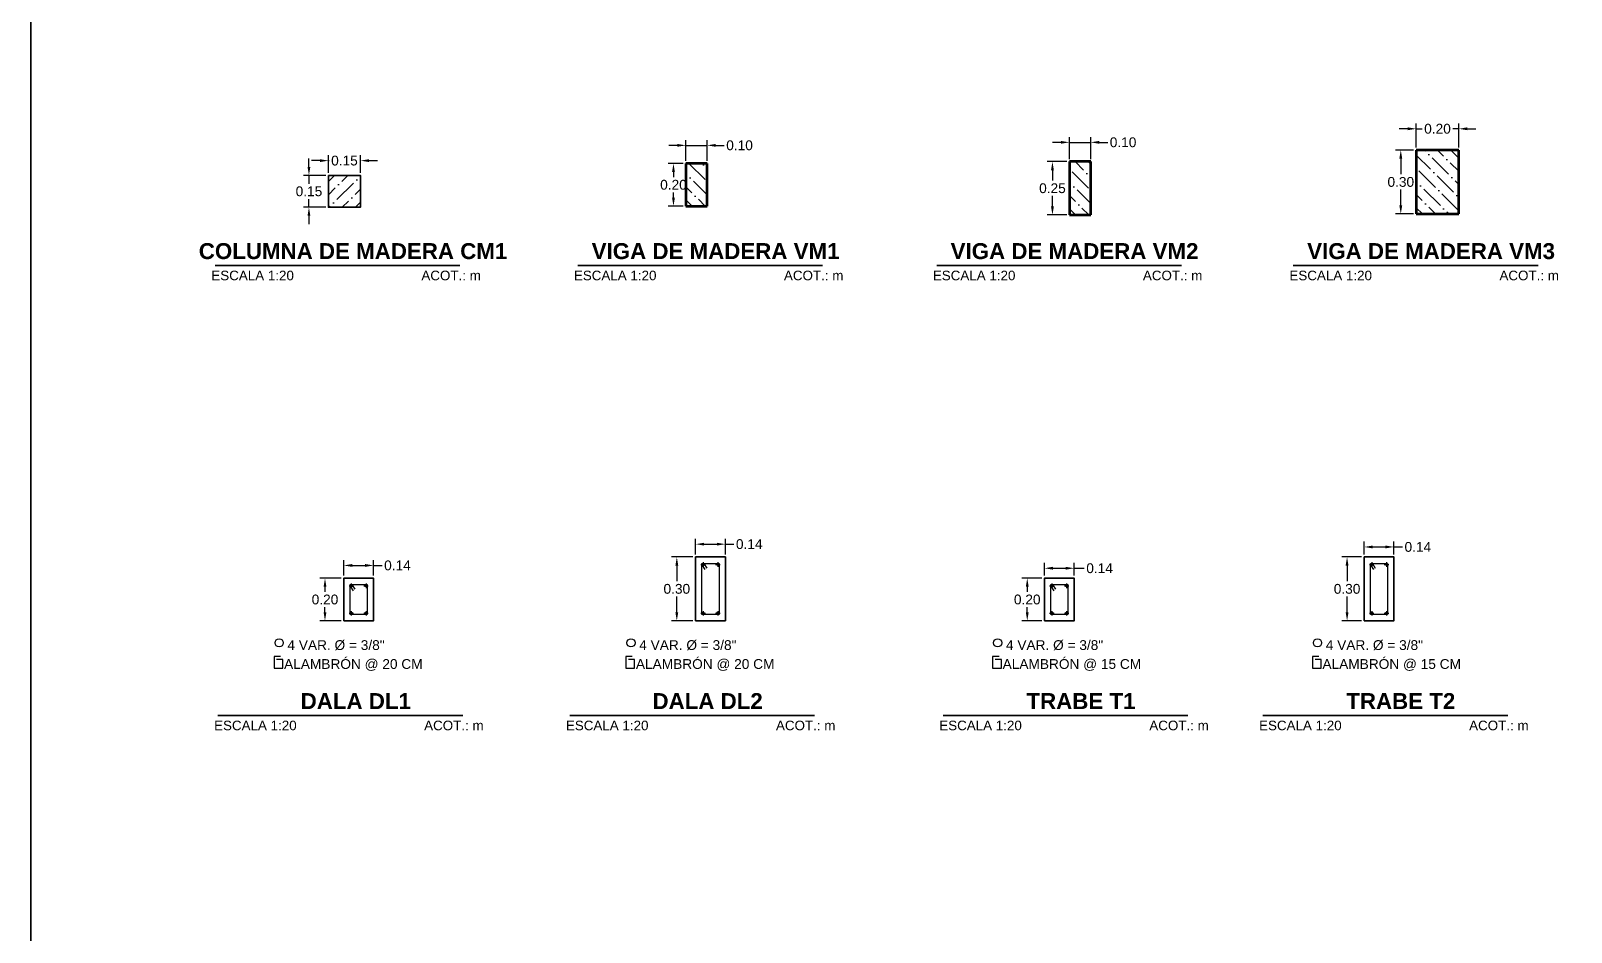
# Model space of a CAD drawing. Header units: metres. Extents: x 14 to 161, y 5 to 309.
# Drawn here: x 74.39 to 81.62, y 255.41 to 259.65 of the extents above; entities that cross this region are included whole.
import ezdxf
from ezdxf.enums import TextEntityAlignment as Align

# ---------------------------------------------------------------- set-up
doc = ezdxf.new("R2010")
doc.units = ezdxf.units.M
doc.header["$PDMODE"] = 35
for name, pattern in [('ACAD_ISO04W100', [30, 24, -3, 0, -3]), ('ACAD_ISO05W100', [33, 24, -3, 0, -3, 0, -3]), ('ACAD_ISO06W100', [36, 24, -3, 0, -3, 0, -3, 0, -3])]:
    doc.linetypes.add(name, pattern=pattern)
for name, color, linetype, lineweight in [('.S-Hatch', 251, 'Continuous', 5), ('E-Armado', 2, 'Continuous', 18), ('E-Hatch', 1, 'Continuous', 5), ('E-Textos', 3, 'Continuous', 15), ('E-Varilla', 3, 'Continuous', 18), ('E-Viga de Madera1', 3, 'ACAD_ISO04W100', 40), ('E-Viga de Madera2', 2, 'ACAD_ISO05W100', 40), ('E-Viga de Madera3', 4, 'ACAD_ISO06W100', 40)]:
    doc.layers.add(name, color=color, linetype=linetype, lineweight=lineweight)
for name, color, linetype in [('E-Columna de Madera', 6, 'Continuous'), ('E-Cotas', 2, 'Continuous'), ('E-Dala', 3, 'Continuous'), ('E-Dala 2', 2, 'Continuous'), ('E-Pie', 1, 'Continuous'), ('E-Titulo', 2, 'Continuous'), ('E-Trabe', 4, 'Continuous'), ('E-Trabe 2', 6, 'Continuous')]:
    doc.layers.add(name, color=color, linetype=linetype)
doc.styles.add('General', font='arial.ttf', dxfattribs={"height": 2.3})
doc.styles.add('Texto_Minimo', font='arial.ttf', dxfattribs={"height": 1.8})
doc.styles.add('Titulos', font='', dxfattribs={"height": 6})
doc.styles.get('Titulos').set_extended_font_data('Arial', bold=True)
doc.dimstyles.new('Generales', dxfattribs={"dimscale": 0, "dimtxt": 2.3, "dimasz": 2, "dimexe": 1.25, "dimexo": 0.625, "dimtad": 0, "dimtih": 1, "dimtoh": 1, "dimzin": 1, "dimdsep": 46, "dimtxsty": 'General', "dimcen": 2, "dimclrd": 2, "dimclre": 2, "dimclrt": 3, "dimadec": 0, "dimazin": 0, "dimtfac": 1, "dimtmove": 0, "dimatfit": 3, "dimfxl": 1, "dimlwd": 13, "dimlwe": 13, "dimarcsym": 0})

# ---------------------------------------------------------------- blocks, each defined once
blk = doc.blocks.new('TITULO2')
blk.add_line((0.485, -0.2911), (-0.6647, -0.2911))
for tag, height, style, p in [('TÍTULO', 2.3, 'General', (-0.1143, -0.2233)), ('ESCALA', 0.045, 'Texto_Minimo', (-0.4891, -0.3378)), ('ACOTACIÓN', 0.045, 'Texto_Minimo', (0.263, -0.337))]:
    blk.add_attdef(tag, text='', height=height, dxfattribs=dict(style=style)).set_placement(p, align=Align.MIDDLE_CENTER)
blk = doc.blocks.new('Var_1')
at = {"layer": '.S-Hatch', "lineweight": 5}
h = blk.add_hatch(dxfattribs=at)
h.set_pattern_fill('ANSI31', color=3, scale=0.01, style=0)
h.set_pattern_definition([(45, (-118.599832, -46.150385), (-0.02245064, 0.02245064), [])])
edge = h.paths.add_edge_path()
edge.add_arc((0, 0), 0.125, 0, 360)
at = {"layer": 'E-Varilla', "color": 2, "lineweight": 5}
for p, q in [((-0.25, 0), (0.25, 0)), ((0, 0.25), (0, -0.25))]:
    blk.add_line(p, q, dxfattribs=at)
at = {"layer": 'E-Varilla', "color": 3, "lineweight": 9}
blk.add_circle((0, 0), 0.125, dxfattribs=at)
blk = doc.blocks.new('*D469')
at = {"layer": 'Defpoints', "color": 0, "ltscale": 0.5, "transparency": 16777216}
for p in [(75.9978, 257.1348), (75.8578, 257.0745), (75.9978, 257.0745)]:
    blk.add_point(p, dxfattribs=at)
at = {"layer": 'E-Cotas', "color": 2, "linetype": 'Continuous', "lineweight": 13, "ltscale": 0.5, "transparency": 16777216}
for p, q in [((75.8578, 257.087), (75.8578, 257.1598)), ((75.8978, 257.1348), (75.9578, 257.1348)), ((75.9978, 257.087), (75.9978, 257.1598)), ((75.9978, 257.1348), (76.0378, 257.1348))]:
    blk.add_line(p, q, dxfattribs=at)
at = {"layer": 'E-Cotas', "color": 2, "ltscale": 0.5, "transparency": 16777216}
for points in [[(75.8978, 257.1414), (75.8978, 257.1281), (75.8578, 257.1348)], [(75.9578, 257.1414), (75.9578, 257.1281), (75.9978, 257.1348)]]:
    blk.add_solid(points, dxfattribs=at)
at = {"layer": 'E-Cotas', "color": 3, "ltscale": 0.5, "transparency": 16777216, "insert": (76.11, 257.1348), "char_height": 0.046, "attachment_point": 5, "style": 'General'}
blk.add_mtext('0.14', dxfattribs=at)
blk = doc.blocks.new('*D470')
at = {"layer": 'Defpoints', "color": 0, "ltscale": 0.5, "transparency": 16777216}
for p in [(75.8578, 257.0745), (75.7696, 256.8745), (75.8578, 256.8745)]:
    blk.add_point(p, dxfattribs=at)
at = {"layer": 'E-Cotas', "color": 2, "linetype": 'Continuous', "lineweight": 13, "ltscale": 0.5, "transparency": 16777216}
for p, q in [((75.8453, 257.0745), (75.7446, 257.0745)), ((75.7696, 257.0345), (75.7696, 257.0105)), ((75.7696, 256.9145), (75.7696, 256.9385)), ((75.8453, 256.8745), (75.7446, 256.8745))]:
    blk.add_line(p, q, dxfattribs=at)
at = {"layer": 'E-Cotas', "color": 2, "ltscale": 0.5, "transparency": 16777216}
for points in [[(75.763, 257.0345), (75.7763, 257.0345), (75.7696, 257.0745)], [(75.763, 256.9145), (75.7763, 256.9145), (75.7696, 256.8745)]]:
    blk.add_solid(points, dxfattribs=at)
at = {"layer": 'E-Cotas', "color": 3, "ltscale": 0.5, "transparency": 16777216, "insert": (75.7696, 256.9745), "char_height": 0.046, "attachment_point": 5, "style": 'General'}
blk.add_mtext('0.20', dxfattribs=at)
blk = doc.blocks.new('*D471')
at = {"layer": 'Defpoints', "color": 0, "ltscale": 0.5, "transparency": 16777216}
for p in [(75.936, 259.0373), (75.786, 258.968), (75.936, 258.968)]:
    blk.add_point(p, dxfattribs=at)
at = {"layer": 'E-Cotas', "color": 2, "linetype": 'Continuous', "lineweight": 13, "ltscale": 0.5, "transparency": 16777216}
for p, q in [((75.786, 258.9805), (75.786, 259.0623)), ((75.936, 258.9805), (75.936, 259.0623)), ((75.746, 259.0373), (75.706, 259.0373)), ((75.786, 259.0373), (75.7886, 259.0373)), ((75.936, 259.0373), (75.9334, 259.0373)), ((75.976, 259.0373), (76.016, 259.0373))]:
    blk.add_line(p, q, dxfattribs=at)
at = {"layer": 'E-Cotas', "color": 2, "ltscale": 0.5, "transparency": 16777216}
for points in [[(75.746, 259.044), (75.746, 259.0306), (75.786, 259.0373)], [(75.976, 259.044), (75.976, 259.0306), (75.936, 259.0373)]]:
    blk.add_solid(points, dxfattribs=at)
at = {"layer": 'E-Cotas', "color": 3, "ltscale": 0.5, "transparency": 16777216, "insert": (75.861, 259.0373), "char_height": 0.046, "attachment_point": 5, "style": 'General'}
blk.add_mtext('0.15', dxfattribs=at)
blk = doc.blocks.new('*D472')
at = {"layer": 'Defpoints', "color": 0, "ltscale": 0.5, "transparency": 16777216}
for p in [(75.786, 258.968), (75.6943, 258.818), (75.786, 258.818)]:
    blk.add_point(p, dxfattribs=at)
at = {"layer": 'E-Cotas', "color": 2, "linetype": 'Continuous', "lineweight": 13, "ltscale": 0.5, "transparency": 16777216}
for p, q in [((75.6943, 259.008), (75.6943, 259.048)), ((75.7735, 258.968), (75.6693, 258.968)), ((75.6943, 258.968), (75.6943, 258.929)), ((75.6943, 258.818), (75.6943, 258.857)), ((75.7735, 258.818), (75.6693, 258.818)), ((75.6943, 258.778), (75.6943, 258.738))]:
    blk.add_line(p, q, dxfattribs=at)
at = {"layer": 'E-Cotas', "color": 2, "ltscale": 0.5, "transparency": 16777216}
for points in [[(75.6876, 259.008), (75.7009, 259.008), (75.6943, 258.968)], [(75.6876, 258.778), (75.7009, 258.778), (75.6943, 258.818)]]:
    blk.add_solid(points, dxfattribs=at)
at = {"layer": 'E-Cotas', "color": 3, "ltscale": 0.5, "transparency": 16777216, "insert": (75.6943, 258.893), "char_height": 0.046, "attachment_point": 5, "style": 'General'}
blk.add_mtext('0.15', dxfattribs=at)
blk = doc.blocks.new('*D473')
at = {"layer": 'Defpoints', "color": 0, "ltscale": 0.5, "transparency": 16777216}
for p in [(77.4066, 259.0237), (77.4648, 259.0237), (77.4648, 258.8237)]:
    blk.add_point(p, dxfattribs=at)
at = {"layer": 'E-Cotas', "color": 2, "linetype": 'Continuous', "lineweight": 13, "ltscale": 0.5, "transparency": 16777216}
for p, q in [((77.4523, 259.0237), (77.3816, 259.0237)), ((77.4066, 258.9837), (77.4066, 258.9597)), ((77.4066, 258.8637), (77.4066, 258.8877)), ((77.4523, 258.8237), (77.3816, 258.8237))]:
    blk.add_line(p, q, dxfattribs=at)
at = {"layer": 'E-Cotas', "color": 2, "ltscale": 0.5, "transparency": 16777216}
for points in [[(77.3999, 258.9837), (77.4133, 258.9837), (77.4066, 259.0237)], [(77.3999, 258.8637), (77.4133, 258.8637), (77.4066, 258.8237)]]:
    blk.add_solid(points, dxfattribs=at)
at = {"layer": 'E-Cotas', "color": 3, "ltscale": 0.5, "transparency": 16777216, "insert": (77.4066, 258.9237), "char_height": 0.046, "attachment_point": 5, "style": 'General'}
blk.add_mtext('0.20', dxfattribs=at)
blk = doc.blocks.new('*D474')
at = {"layer": 'Defpoints', "color": 0, "ltscale": 0.5, "transparency": 16777216}
for p in [(77.5648, 259.1091), (77.4648, 259.0237), (77.5648, 259.0237)]:
    blk.add_point(p, dxfattribs=at)
at = {"layer": 'E-Cotas', "color": 2, "linetype": 'Continuous', "lineweight": 13, "ltscale": 0.5, "transparency": 16777216}
for p, q in [((77.4648, 259.0362), (77.4648, 259.1341)), ((77.5648, 259.0362), (77.5648, 259.1341)), ((77.4248, 259.1091), (77.3848, 259.1091)), ((77.4648, 259.1091), (77.5648, 259.1091)), ((77.6048, 259.1091), (77.6448, 259.1091))]:
    blk.add_line(p, q, dxfattribs=at)
at = {"layer": 'E-Cotas', "color": 2, "ltscale": 0.5, "transparency": 16777216}
for points in [[(77.4248, 259.1158), (77.4248, 259.1025), (77.4648, 259.1091)], [(77.6048, 259.1158), (77.6048, 259.1025), (77.5648, 259.1091)]]:
    blk.add_solid(points, dxfattribs=at)
at = {"layer": 'E-Cotas', "color": 3, "ltscale": 0.5, "transparency": 16777216, "insert": (77.717, 259.1091), "char_height": 0.046, "attachment_point": 5, "style": 'General'}
blk.add_mtext('0.10', dxfattribs=at)
blk = doc.blocks.new('*D475')
at = {"layer": 'Defpoints', "color": 0, "ltscale": 0.5, "transparency": 16777216}
for p in [(79.1868, 259.0325), (79.2664, 259.0325), (79.2664, 258.7825)]:
    blk.add_point(p, dxfattribs=at)
at = {"layer": 'E-Cotas', "color": 2, "linetype": 'Continuous', "lineweight": 13, "ltscale": 0.5, "transparency": 16777216}
for p, q in [((79.2539, 259.0325), (79.1618, 259.0325)), ((79.1868, 258.9925), (79.1868, 258.9435)), ((79.1868, 258.8225), (79.1868, 258.8716)), ((79.2539, 258.7825), (79.1618, 258.7825))]:
    blk.add_line(p, q, dxfattribs=at)
at = {"layer": 'E-Cotas', "color": 2, "ltscale": 0.5, "transparency": 16777216}
for points in [[(79.1801, 258.9925), (79.1935, 258.9925), (79.1868, 259.0325)], [(79.1801, 258.8225), (79.1935, 258.8225), (79.1868, 258.7825)]]:
    blk.add_solid(points, dxfattribs=at)
at = {"layer": 'E-Cotas', "color": 3, "ltscale": 0.5, "transparency": 16777216, "insert": (79.1868, 258.9075), "char_height": 0.046, "attachment_point": 5, "style": 'General'}
blk.add_mtext('0.25', dxfattribs=at)
blk = doc.blocks.new('*D476')
at = {"layer": 'Defpoints', "color": 0, "ltscale": 0.5, "transparency": 16777216}
for p in [(79.3664, 259.1233), (79.2664, 259.0325), (79.3664, 259.0325)]:
    blk.add_point(p, dxfattribs=at)
at = {"layer": 'E-Cotas', "color": 2, "linetype": 'Continuous', "lineweight": 13, "ltscale": 0.5, "transparency": 16777216}
for p, q in [((79.2264, 259.1233), (79.1864, 259.1233)), ((79.2664, 259.045), (79.2664, 259.1483)), ((79.2664, 259.1233), (79.3664, 259.1233)), ((79.3664, 259.045), (79.3664, 259.1483)), ((79.4064, 259.1233), (79.4464, 259.1233))]:
    blk.add_line(p, q, dxfattribs=at)
at = {"layer": 'E-Cotas', "color": 2, "ltscale": 0.5, "transparency": 16777216}
for points in [[(79.2264, 259.13), (79.2264, 259.1166), (79.2664, 259.1233)], [(79.4064, 259.13), (79.4064, 259.1166), (79.3664, 259.1233)]]:
    blk.add_solid(points, dxfattribs=at)
at = {"layer": 'E-Cotas', "color": 3, "ltscale": 0.5, "transparency": 16777216, "insert": (79.5186, 259.1233), "char_height": 0.046, "attachment_point": 5, "style": 'General'}
blk.add_mtext('0.10', dxfattribs=at)
blk = doc.blocks.new('*D477')
at = {"layer": 'Defpoints', "color": 0, "ltscale": 0.5, "transparency": 16777216}
for p in [(80.8231, 259.087), (80.8956, 259.087), (80.8956, 258.787)]:
    blk.add_point(p, dxfattribs=at)
at = {"layer": 'E-Cotas', "color": 2, "linetype": 'Continuous', "lineweight": 13, "ltscale": 0.5, "transparency": 16777216}
for p, q in [((80.8831, 259.087), (80.7981, 259.087)), ((80.8231, 259.047), (80.8231, 258.973)), ((80.8231, 258.827), (80.8231, 258.901)), ((80.8831, 258.787), (80.7981, 258.787))]:
    blk.add_line(p, q, dxfattribs=at)
at = {"layer": 'E-Cotas', "color": 2, "ltscale": 0.5, "transparency": 16777216}
for points in [[(80.8164, 259.047), (80.8297, 259.047), (80.8231, 259.087)], [(80.8164, 258.827), (80.8297, 258.827), (80.8231, 258.787)]]:
    blk.add_solid(points, dxfattribs=at)
at = {"layer": 'E-Cotas', "color": 3, "ltscale": 0.5, "transparency": 16777216, "insert": (80.8231, 258.937), "char_height": 0.046, "attachment_point": 5, "style": 'General'}
blk.add_mtext('0.30', dxfattribs=at)
blk = doc.blocks.new('*D478')
at = {"layer": 'Defpoints', "color": 0, "ltscale": 0.5, "transparency": 16777216}
for p in [(81.0956, 259.187), (80.8956, 259.087), (81.0956, 259.087)]:
    blk.add_point(p, dxfattribs=at)
at = {"layer": 'E-Cotas', "color": 2, "linetype": 'Continuous', "lineweight": 13, "ltscale": 0.5, "transparency": 16777216}
for p, q in [((80.8956, 259.0995), (80.8956, 259.212)), ((81.0956, 259.0995), (81.0956, 259.212)), ((80.8556, 259.187), (80.8156, 259.187)), ((80.8956, 259.187), (80.9235, 259.187)), ((81.0956, 259.187), (81.0678, 259.187)), ((81.1356, 259.187), (81.1756, 259.187))]:
    blk.add_line(p, q, dxfattribs=at)
at = {"layer": 'E-Cotas', "color": 2, "ltscale": 0.5, "transparency": 16777216}
for points in [[(80.8556, 259.1937), (80.8556, 259.1803), (80.8956, 259.187)], [(81.1356, 259.1937), (81.1356, 259.1803), (81.0956, 259.187)]]:
    blk.add_solid(points, dxfattribs=at)
at = {"layer": 'E-Cotas', "color": 3, "ltscale": 0.5, "transparency": 16777216, "insert": (80.9956, 259.187), "char_height": 0.046, "attachment_point": 5, "style": 'General'}
blk.add_mtext('0.20', dxfattribs=at)
blk = doc.blocks.new('*D481')
at = {"layer": 'Defpoints', "color": 0, "ltscale": 0.5, "transparency": 16777216}
for p in [(79.2888, 257.1216), (79.1488, 257.0745), (79.2888, 257.0745)]:
    blk.add_point(p, dxfattribs=at)
at = {"layer": 'E-Cotas', "color": 2, "linetype": 'Continuous', "lineweight": 13, "ltscale": 0.5, "transparency": 16777216}
for p, q in [((79.1488, 257.087), (79.1488, 257.1466)), ((79.1888, 257.1216), (79.2488, 257.1216)), ((79.2888, 257.087), (79.2888, 257.1466)), ((79.2888, 257.1216), (79.3363, 257.1216))]:
    blk.add_line(p, q, dxfattribs=at)
at = {"layer": 'E-Cotas', "color": 2, "ltscale": 0.5, "transparency": 16777216}
for points in [[(79.1888, 257.1283), (79.1888, 257.115), (79.1488, 257.1216)], [(79.2488, 257.1283), (79.2488, 257.115), (79.2888, 257.1216)]]:
    blk.add_solid(points, dxfattribs=at)
at = {"layer": 'E-Cotas', "color": 3, "ltscale": 0.5, "transparency": 16777216, "insert": (79.4084, 257.1216), "char_height": 0.046, "attachment_point": 5, "style": 'General'}
blk.add_mtext('0.14', dxfattribs=at)
blk = doc.blocks.new('*D482')
at = {"layer": 'Defpoints', "color": 0, "ltscale": 0.5, "transparency": 16777216}
for p in [(79.1488, 257.0745), (79.0684, 256.8745), (79.1488, 256.8745)]:
    blk.add_point(p, dxfattribs=at)
at = {"layer": 'E-Cotas', "color": 2, "linetype": 'Continuous', "lineweight": 13, "ltscale": 0.5, "transparency": 16777216}
for p, q in [((79.1363, 257.0745), (79.0434, 257.0745)), ((79.0684, 257.0345), (79.0684, 257.0105)), ((79.0684, 256.9145), (79.0684, 256.9385)), ((79.1363, 256.8745), (79.0434, 256.8745))]:
    blk.add_line(p, q, dxfattribs=at)
at = {"layer": 'E-Cotas', "color": 2, "ltscale": 0.5, "transparency": 16777216}
for points in [[(79.0618, 257.0345), (79.0751, 257.0345), (79.0684, 257.0745)], [(79.0618, 256.9145), (79.0751, 256.9145), (79.0684, 256.8745)]]:
    blk.add_solid(points, dxfattribs=at)
at = {"layer": 'E-Cotas', "color": 3, "ltscale": 0.5, "transparency": 16777216, "insert": (79.0684, 256.9745), "char_height": 0.046, "attachment_point": 5, "style": 'General'}
blk.add_mtext('0.20', dxfattribs=at)
blk = doc.blocks.new('*D556')
at = {"layer": 'Defpoints', "color": 0, "ltscale": 0.5, "transparency": 16777216}
for p in [(80.6512, 257.1745), (80.7912, 257.2216), (80.7912, 257.1745)]:
    blk.add_point(p, dxfattribs=at)
at = {"layer": 'E-Cotas', "color": 2, "linetype": 'Continuous', "lineweight": 13, "ltscale": 0.5, "transparency": 16777216}
for p, q in [((80.6512, 257.187), (80.6512, 257.2466)), ((80.7912, 257.187), (80.7912, 257.2466)), ((80.6912, 257.2216), (80.7512, 257.2216)), ((80.7912, 257.2216), (80.8312, 257.2216))]:
    blk.add_line(p, q, dxfattribs=at)
at = {"layer": 'E-Cotas', "color": 2, "ltscale": 0.5, "transparency": 16777216}
for points in [[(80.6912, 257.2283), (80.6912, 257.215), (80.6512, 257.2216)], [(80.7512, 257.2283), (80.7512, 257.215), (80.7912, 257.2216)]]:
    blk.add_solid(points, dxfattribs=at)
at = {"layer": 'E-Cotas', "color": 3, "ltscale": 0.5, "transparency": 16777216, "insert": (80.9033, 257.2216), "char_height": 0.046, "attachment_point": 5, "style": 'General'}
blk.add_mtext('0.14', dxfattribs=at)
blk = doc.blocks.new('*D557')
at = {"layer": 'Defpoints', "color": 0, "ltscale": 0.5, "transparency": 16777216}
for p in [(80.6512, 257.1745), (80.5708, 256.8745), (80.6512, 256.8745)]:
    blk.add_point(p, dxfattribs=at)
at = {"layer": 'E-Cotas', "color": 2, "linetype": 'Continuous', "lineweight": 13, "ltscale": 0.5, "transparency": 16777216}
for p, q in [((80.6387, 257.1745), (80.5458, 257.1745)), ((80.5708, 257.1345), (80.5708, 257.0605)), ((80.5708, 256.9145), (80.5708, 256.9885)), ((80.6387, 256.8745), (80.5458, 256.8745))]:
    blk.add_line(p, q, dxfattribs=at)
at = {"layer": 'E-Cotas', "color": 2, "ltscale": 0.5, "transparency": 16777216}
for points in [[(80.5641, 257.1345), (80.5774, 257.1345), (80.5708, 257.1745)], [(80.5641, 256.9145), (80.5774, 256.9145), (80.5708, 256.8745)]]:
    blk.add_solid(points, dxfattribs=at)
at = {"layer": 'E-Cotas', "color": 3, "ltscale": 0.5, "transparency": 16777216, "insert": (80.5708, 257.0245), "char_height": 0.046, "attachment_point": 5, "style": 'General'}
blk.add_mtext('0.30', dxfattribs=at)
blk = doc.blocks.new('*D558')
at = {"layer": 'Defpoints', "color": 0, "ltscale": 0.5, "transparency": 16777216}
for p in [(77.5105, 257.1745), (77.6505, 257.2348), (77.6505, 257.1745)]:
    blk.add_point(p, dxfattribs=at)
at = {"layer": 'E-Cotas', "color": 2, "linetype": 'Continuous', "lineweight": 13, "ltscale": 0.5, "transparency": 16777216}
for p, q in [((77.5105, 257.187), (77.5105, 257.2598)), ((77.6505, 257.187), (77.6505, 257.2598)), ((77.5505, 257.2348), (77.6105, 257.2348)), ((77.6505, 257.2348), (77.6905, 257.2348))]:
    blk.add_line(p, q, dxfattribs=at)
at = {"layer": 'E-Cotas', "color": 2, "ltscale": 0.5, "transparency": 16777216}
for points in [[(77.5505, 257.2414), (77.5505, 257.2281), (77.5105, 257.2348)], [(77.6105, 257.2414), (77.6105, 257.2281), (77.6505, 257.2348)]]:
    blk.add_solid(points, dxfattribs=at)
at = {"layer": 'E-Cotas', "color": 3, "ltscale": 0.5, "transparency": 16777216, "insert": (77.7626, 257.2348), "char_height": 0.046, "attachment_point": 5, "style": 'General'}
blk.add_mtext('0.14', dxfattribs=at)
blk = doc.blocks.new('*D559')
at = {"layer": 'Defpoints', "color": 0, "ltscale": 0.5, "transparency": 16777216}
for p in [(77.5105, 257.1745), (77.4223, 256.8745), (77.5105, 256.8745)]:
    blk.add_point(p, dxfattribs=at)
at = {"layer": 'E-Cotas', "color": 2, "linetype": 'Continuous', "lineweight": 13, "ltscale": 0.5, "transparency": 16777216}
for p, q in [((77.498, 257.1745), (77.3973, 257.1745)), ((77.4223, 257.1345), (77.4223, 257.0605)), ((77.4223, 256.9145), (77.4223, 256.9885)), ((77.498, 256.8745), (77.3973, 256.8745))]:
    blk.add_line(p, q, dxfattribs=at)
at = {"layer": 'E-Cotas', "color": 2, "ltscale": 0.5, "transparency": 16777216}
for points in [[(77.4156, 257.1345), (77.429, 257.1345), (77.4223, 257.1745)], [(77.4156, 256.9145), (77.429, 256.9145), (77.4223, 256.8745)]]:
    blk.add_solid(points, dxfattribs=at)
at = {"layer": 'E-Cotas', "color": 3, "ltscale": 0.5, "transparency": 16777216, "insert": (77.4223, 257.0245), "char_height": 0.046, "attachment_point": 5, "style": 'General'}
blk.add_mtext('0.30', dxfattribs=at)

msp = doc.modelspace()

# ---------------------------------------------------------------- hatches: boundary and pattern name
at = {"layer": 'E-Hatch'}
h = msp.add_hatch(dxfattribs=at)
h.set_pattern_fill('ANSI36', color=2, scale=0.013788, angle=90)
h.set_pattern_definition([(135, (121.575963, 238.070863), (-0.085127563, 0.02321661), [0.10944414, -0.02188883, 0, -0.02188883])])
h.paths.add_polyline_path([(81.09564, 259.08701), (80.89564, 259.08701), (80.89564, 258.78701), (81.09564, 258.78701)])
h = msp.add_hatch(dxfattribs=at)
h.set_pattern_fill('ANSI36', color=2, scale=0.013788, angle=90)
h.set_pattern_definition([(135, (118.14514, 238.10756), (-0.085127563, 0.02321661), [0.10944414, -0.02188883, 0, -0.02188883])])
h.paths.add_polyline_path([(77.56482, 259.0237), (77.46482, 259.0237), (77.46482, 258.8237), (77.56482, 258.8237)])
h = msp.add_hatch(dxfattribs=at)
h.set_pattern_fill('ANSI36', color=2, scale=0.013788, angle=90)
h.set_pattern_definition([(135, (119.94672, 238.066406), (-0.085127563, 0.02321661), [0.10944414, -0.02188883, 0, -0.02188883])])
h.paths.add_polyline_path([(79.3664, 259.03255), (79.2664, 259.03255), (79.2664, 258.78255), (79.3664, 258.78255)])
h = msp.add_hatch(dxfattribs=at)
h.set_pattern_fill('ANSI36', color=2, scale=0.013788)
h.set_pattern_definition([(45, (55.069853, 218.28765), (0.02321661, 0.085127563), [0.10944414, -0.02188883, 0, -0.02188883])])
h.paths.add_polyline_path([(75.936, 258.81797), (75.936, 258.96797), (75.786, 258.96797), (75.786, 258.81797)])

# ---------------------------------------------------------------- linework, layer by layer
at = {"layer": 'E-Armado', "ltscale": 0.5}
for p, q in [((77.54047, 257.13748), (77.5544, 257.11571)), ((77.5488, 257.14449), (77.56272, 257.12272)), ((80.68117, 257.13748), (80.6951, 257.11571)), ((80.6895, 257.14449), (80.70342, 257.12272)), ((75.88782, 257.03748), (75.90174, 257.01571)), ((75.89614, 257.04449), (75.91007, 257.02272)), ((79.17884, 257.03748), (79.19277, 257.01571)), ((79.18717, 257.04449), (79.2011, 257.02272))]:
    msp.add_line(p, q, dxfattribs=at)
for points in [[(77.54047, 256.90449), (77.54047, 257.14449), (77.62047, 257.14449), (77.62047, 256.90449)], [(80.68117, 256.90449), (80.68117, 257.14449), (80.76117, 257.14449), (80.76117, 256.90449)], [(75.88782, 256.90449), (75.88782, 257.04449), (75.96782, 257.04449), (75.96782, 256.90449)], [(79.17884, 256.90449), (79.17884, 257.04449), (79.25884, 257.04449), (79.25884, 256.90449)]]:
    msp.add_lwpolyline(points, close=True, dxfattribs=at)
at = {"layer": 'E-Armado'}
for points in [[(75.56051, 256.7075), (75.53026, 256.7075), (75.53026, 256.65266), (75.57142, 256.65266), (75.57142, 256.69309), (75.54257, 256.69309)], [(77.21317, 256.7075), (77.18291, 256.7075), (77.18291, 256.65266), (77.22407, 256.65266), (77.22407, 256.69309), (77.19523, 256.69309)], [(78.93584, 256.7075), (78.90558, 256.7075), (78.90558, 256.65266), (78.94674, 256.65266), (78.94674, 256.69309), (78.9179, 256.69309)], [(80.43816, 256.7075), (80.40791, 256.7075), (80.40791, 256.65266), (80.44907, 256.65266), (80.44907, 256.69309), (80.42022, 256.69309)]]:
    msp.add_lwpolyline(points, dxfattribs=at)
at = {"layer": 'E-Armado', "color": 3}
for centre in [(75.55422, 256.77115), (77.20688, 256.77115), (78.92955, 256.77115), (80.43187, 256.77115)]:
    msp.add_circle(centre, 0.01905, dxfattribs=at)
at = {"layer": 'E-Columna de Madera', "color": 6}
msp.add_lwpolyline([(75.786, 258.96797), (75.936, 258.96797), (75.936, 258.81797), (75.786, 258.81797)], close=True, dxfattribs=at)
at = {"layer": 'E-Dala', "ltscale": 0.5}
msp.add_lwpolyline([(75.85782, 256.87449), (75.85782, 257.07449), (75.99782, 257.07449), (75.99782, 256.87449), (75.85782, 256.87449)], dxfattribs=at)
at = {"layer": 'E-Dala 2', "color": 3, "ltscale": 0.5}
msp.add_lwpolyline([(77.51047, 256.87449), (77.51047, 257.17449), (77.65047, 257.17449), (77.65047, 256.87449), (77.51047, 256.87449)], dxfattribs=at)
at = {"layer": 'E-Pie', "color": 5}
msp.add_lwpolyline([(74.38767, 263.88407), (89.38767, 263.88407), (89.38767, 248.37683), (74.38767, 248.37683), (74.38767, 263.88407)], dxfattribs=at)
at = {"layer": 'E-Trabe', "color": 3, "ltscale": 0.5}
msp.add_lwpolyline([(79.14884, 256.87449), (79.14884, 257.07449), (79.28884, 257.07449), (79.28884, 256.87449), (79.14884, 256.87449)], dxfattribs=at)
at = {"layer": 'E-Trabe 2', "color": 3, "ltscale": 0.5}
msp.add_lwpolyline([(80.65117, 256.87449), (80.65117, 257.17449), (80.79117, 257.17449), (80.79117, 256.87449), (80.65117, 256.87449)], dxfattribs=at)
at = {"layer": 'E-Viga de Madera1', "ltscale": 0.5}
msp.add_lwpolyline([(77.46482, 258.8237), (77.56482, 258.8237), (77.56482, 259.0237), (77.46482, 259.0237), (77.46482, 258.8237)], dxfattribs=at)
at = {"layer": 'E-Viga de Madera2', "ltscale": 0.5}
msp.add_lwpolyline([(79.2664, 258.78255), (79.3664, 258.78255), (79.3664, 259.03255), (79.2664, 259.03255), (79.2664, 258.78255)], dxfattribs=at)
at = {"layer": 'E-Viga de Madera3', "ltscale": 0.5}
msp.add_lwpolyline([(80.89564, 258.78701), (81.09564, 258.78701), (81.09564, 259.08701), (80.89564, 259.08701), (80.89564, 258.78701)], dxfattribs=at)

# ---------------------------------------------------------------- block references
at = {"layer": 'E-Titulo'}
ref = msp.add_blockref('TITULO2', (75.91875, 258.83542), dxfattribs=at)
ref.add_attrib('TÍTULO', 'COLUMNA DE MADERA CM1', dxfattribs={"layer": '0', "height": 0.075, "style": 'Titulos'}).set_placement((75.90134, 258.61214), align=Align.MIDDLE_CENTER)
ref.add_attrib('ESCALA', 'ESCALA 1:20', dxfattribs={"layer": '0', "height": 0.045, "style": 'Texto_Minimo'}).set_placement((75.42965, 258.49761), align=Align.MIDDLE_CENTER)
ref.add_attrib('ACOTACIÓN', 'ACOT.: m', dxfattribs={"layer": '0', "height": 0.045, "style": 'Texto_Minimo'}).set_placement((76.36212, 258.49761), align=Align.MIDDLE_CENTER)
ref = msp.add_blockref('TITULO2', (77.62183, 258.83542), dxfattribs=at)
ref.add_attrib('TÍTULO', 'VIGA DE MADERA VM1', dxfattribs={"layer": '0', "height": 0.075, "style": 'Titulos'}).set_placement((77.60442, 258.61214), align=Align.MIDDLE_CENTER)
ref.add_attrib('ESCALA', 'ESCALA 1:20', dxfattribs={"layer": '0', "height": 0.045, "style": 'Texto_Minimo'}).set_placement((77.13273, 258.49761), align=Align.MIDDLE_CENTER)
ref.add_attrib('ACOTACIÓN', 'ACOT.: m', dxfattribs={"layer": '0', "height": 0.045, "style": 'Texto_Minimo'}).set_placement((78.06519, 258.49761), align=Align.MIDDLE_CENTER)
ref = msp.add_blockref('TITULO2', (79.30806, 258.83542), dxfattribs=at)
ref.add_attrib('TÍTULO', 'VIGA DE MADERA VM2', dxfattribs={"layer": '0', "height": 0.075, "style": 'Titulos'}).set_placement((79.29064, 258.61214), align=Align.MIDDLE_CENTER)
ref.add_attrib('ESCALA', 'ESCALA 1:20', dxfattribs={"layer": '0', "height": 0.045, "style": 'Texto_Minimo'}).set_placement((78.81895, 258.49761), align=Align.MIDDLE_CENTER)
ref.add_attrib('ACOTACIÓN', 'ACOT.: m', dxfattribs={"layer": '0', "height": 0.045, "style": 'Texto_Minimo'}).set_placement((79.75142, 258.49761), align=Align.MIDDLE_CENTER)
ref = msp.add_blockref('TITULO2', (80.98299, 258.83542), dxfattribs=at)
ref.add_attrib('TÍTULO', 'VIGA DE MADERA VM3', dxfattribs={"layer": '0', "height": 0.075, "style": 'Titulos'}).set_placement((80.96558, 258.61214), align=Align.MIDDLE_CENTER)
ref.add_attrib('ESCALA', 'ESCALA 1:20', dxfattribs={"layer": '0', "height": 0.045, "style": 'Texto_Minimo'}).set_placement((80.49389, 258.49761), align=Align.MIDDLE_CENTER)
ref.add_attrib('ACOTACIÓN', 'ACOT.: m', dxfattribs={"layer": '0', "height": 0.045, "style": 'Texto_Minimo'}).set_placement((81.42635, 258.49761), align=Align.MIDDLE_CENTER)
ref = msp.add_blockref('TITULO2', (75.93168, 256.72056), dxfattribs=at)
ref.add_attrib('TÍTULO', 'DALA DL1', dxfattribs={"layer": '0', "height": 0.075, "style": 'Titulos'}).set_placement((75.91427, 256.49728), align=Align.MIDDLE_CENTER)
ref.add_attrib('ESCALA', 'ESCALA 1:20', dxfattribs={"layer": '0', "height": 0.045, "style": 'Texto_Minimo'}).set_placement((75.44258, 256.38275), align=Align.MIDDLE_CENTER)
ref.add_attrib('ACOTACIÓN', 'ACOT.: m', dxfattribs={"layer": '0', "height": 0.045, "style": 'Texto_Minimo'}).set_placement((76.37505, 256.38275), align=Align.MIDDLE_CENTER)
ref = msp.add_blockref('TITULO2', (77.58433, 256.72056), dxfattribs=at)
ref.add_attrib('TÍTULO', 'DALA DL2', dxfattribs={"layer": '0', "height": 0.075, "style": 'Titulos'}).set_placement((77.56692, 256.49728), align=Align.MIDDLE_CENTER)
ref.add_attrib('ESCALA', 'ESCALA 1:20', dxfattribs={"layer": '0', "height": 0.045, "style": 'Texto_Minimo'}).set_placement((77.09523, 256.38275), align=Align.MIDDLE_CENTER)
ref.add_attrib('ACOTACIÓN', 'ACOT.: m', dxfattribs={"layer": '0', "height": 0.045, "style": 'Texto_Minimo'}).set_placement((78.0277, 256.38275), align=Align.MIDDLE_CENTER)
ref = msp.add_blockref('TITULO2', (79.33817, 256.72056), dxfattribs=at)
ref.add_attrib('TÍTULO', 'TRABE T1', dxfattribs={"layer": '0', "height": 0.075, "style": 'Titulos'}).set_placement((79.32076, 256.49728), align=Align.MIDDLE_CENTER)
ref.add_attrib('ESCALA', 'ESCALA 1:20', dxfattribs={"layer": '0', "height": 0.045, "style": 'Texto_Minimo'}).set_placement((78.84907, 256.38275), align=Align.MIDDLE_CENTER)
ref.add_attrib('ACOTACIÓN', 'ACOT.: m', dxfattribs={"layer": '0', "height": 0.045, "style": 'Texto_Minimo'}).set_placement((79.78154, 256.38275), align=Align.MIDDLE_CENTER)
ref = msp.add_blockref('TITULO2', (80.8405, 256.72056), dxfattribs=at)
ref.add_attrib('TÍTULO', 'TRABE T2', dxfattribs={"layer": '0', "height": 0.075, "style": 'Titulos'}).set_placement((80.82309, 256.49728), align=Align.MIDDLE_CENTER)
ref.add_attrib('ESCALA', 'ESCALA 1:20', dxfattribs={"layer": '0', "height": 0.045, "style": 'Texto_Minimo'}).set_placement((80.3514, 256.38275), align=Align.MIDDLE_CENTER)
ref.add_attrib('ACOTACIÓN', 'ACOT.: m', dxfattribs={"layer": '0', "height": 0.045, "style": 'Texto_Minimo'}).set_placement((81.28386, 256.38275), align=Align.MIDDLE_CENTER)
at = {"layer": 'E-Varilla', "color": 3, "xscale": 0.04230311682130711, "yscale": 0.04230311682130711, "zscale": 0.04230311682130711}
for p in [(77.54591, 257.13911), (77.61518, 257.1392), (80.68661, 257.13911), (80.75588, 257.1392), (75.89325, 257.03911), (75.96253, 257.0392), (79.18428, 257.03911), (79.25356, 257.0392), (75.89311, 256.90978), (75.96253, 256.90978), (77.54576, 256.90978), (77.61518, 256.90978), (79.18413, 256.90978), (79.25356, 256.90978), (80.68646, 256.90978), (80.75588, 256.90978)]:
    msp.add_blockref('Var_1', p, dxfattribs=at)

# ---------------------------------------------------------------- texts
at = {"layer": 'E-Textos', "style": 'General'}
for s, p in [('4 VAR. %%C = 3/8"', (75.59308, 256.73751)), ('4 VAR. %%C = 3/8"', (77.24574, 256.73751)), ('4 VAR. %%C = 3/8"', (78.96841, 256.73751)), ('4 VAR. %%C = 3/8"', (80.47073, 256.73751)), (' ALAMBRÓN @ 20 CM', (75.55959, 256.64855)), (' ALAMBRÓN @ 20 CM', (77.21225, 256.64855)), (' ALAMBRÓN @ 15 CM', (78.93492, 256.64855)), (' ALAMBRÓN @ 15 CM', (80.43724, 256.64855))]:
    msp.add_text(s, height=0.046, dxfattribs=at).set_placement(p)

# ---------------------------------------------------------------- dimensions: what is measured, and where the dimension line sits
at = {"layer": 'E-Cotas', "ltscale": 0.5}
for base, p1, p2, angle, picture, middle in [((81.09564, 259.187), (80.89564, 259.08701), (81.09564, 259.08701), 180, '*D478', (80.99564, 259.187)), ((77.56482, 259.10913), (77.46482, 259.0237), (77.56482, 259.0237), 180, '*D474', (77.71698, 259.10913)), ((79.3664, 259.12331), (79.2664, 259.03255), (79.3664, 259.03255), 180, '*D476', (79.51857, 259.12331)), ((77.40659, 259.0237), (77.46482, 258.8237), (77.46482, 259.0237), 90, '*D473', (77.40659, 258.9237)), ((79.18679, 259.03255), (79.2664, 258.78255), (79.2664, 259.03255), 90, '*D475', (79.18679, 258.90755)), ((77.42229, 256.87449), (77.51047, 257.17449), (77.51047, 256.87449), 90, '*D559', (77.42229, 257.02449)), ((80.57077, 256.87449), (80.65117, 257.17449), (80.65117, 256.87449), 90, '*D557', (80.57077, 257.02449)), ((75.76964, 256.87449), (75.85782, 257.07449), (75.85782, 256.87449), 90, '*D470', (75.76964, 256.97449)), ((79.06844, 256.87449), (79.14884, 257.07449), (79.14884, 256.87449), 90, '*D482', (79.06844, 256.97449))]:
    dim = msp.add_linear_dim(base=base, p1=p1, p2=p2, angle=angle, dimstyle='Generales', dxfattribs=at)
    dim.commit()
    dim.dimension.update_dxf_attribs({"geometry": picture, "text_midpoint": middle})
for base, p1, p2, picture, middle in [((75.69427, 258.81797), (75.786, 258.96797), (75.786, 258.81797), '*D472', (75.69427, 258.89297)), ((80.82307, 259.08701), (80.89564, 258.78701), (80.89564, 259.08701), '*D477', (80.82307, 258.93701))]:
    dim = msp.add_linear_dim(base=base, p1=p1, p2=p2, angle=90, dimstyle='Generales', dxfattribs=at)
    dim.commit()
    dim.dimension.update_dxf_attribs({"geometry": picture, "text_midpoint": middle, "dimtype": 160})
dim = msp.add_linear_dim(base=(75.936, 259.03729), p1=(75.786, 258.96797), p2=(75.936, 258.96797), dimstyle='Generales', dxfattribs=at)
dim.commit()
dim.dimension.update_dxf_attribs({"geometry": '*D471', "text_midpoint": (75.861, 259.03729)})
for base, p1, p2, picture, middle in [((77.65047, 257.23475), (77.51047, 257.17449), (77.65047, 257.17449), '*D558', (77.76262, 257.23475)), ((80.79117, 257.22164), (80.65117, 257.17449), (80.79117, 257.17449), '*D556', (80.90332, 257.22164)), ((75.99782, 257.13475), (75.85782, 257.07449), (75.99782, 257.07449), '*D469', (76.10997, 257.13475)), ((79.28884, 257.12164), (79.14884, 257.07449), (79.28884, 257.07449), '*D481', (79.40845, 257.12164))]:
    dim = msp.add_linear_dim(base=base, p1=p1, p2=p2, dimstyle='Generales', dxfattribs=at)
    dim.commit()
    dim.dimension.update_dxf_attribs({"geometry": picture, "text_midpoint": middle, "dimtype": 160})

doc.saveas('drawing.dxf')
